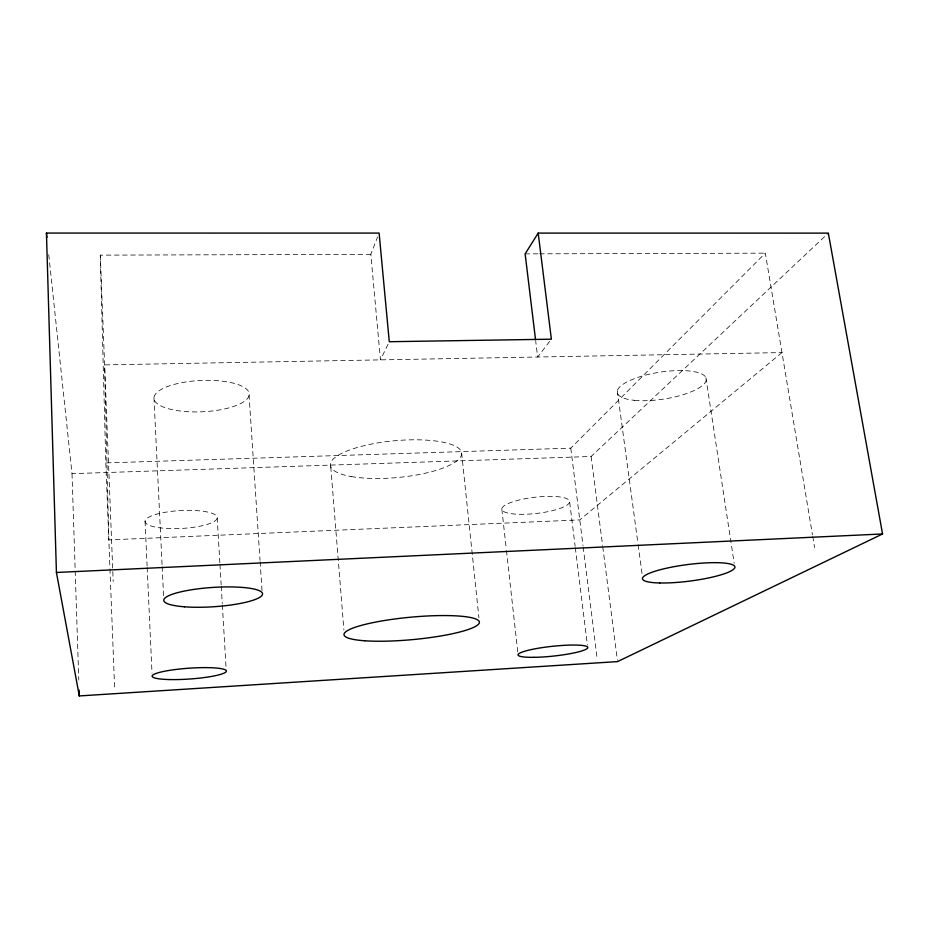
<?xml version="1.0" encoding="UTF-8"?>
<svg xmlns="http://www.w3.org/2000/svg" width="929" height="929" viewBox="0 0 929 929"><rect width="100%" height="100%" fill="white"/><g stroke="black" fill="none" stroke-linecap="round" stroke-linejoin="round"><path stroke-width="0.7" stroke-dasharray="4.64 3.48" d="M388.02 344.311L380.472 359.883L370.81 254.337L377.557 237.069M549.654 341.419L537.636 357.015L535.731 341.257M370.81 254.337L100.274 255.138L105.825 462.909L570.789 448.15L765.322 253.152L812.48 534.849M48.749 254.674L72.009 473.662L591.123 456.487L828.331 233.121M525.129 253.872L538.158 253.838M539.598 253.826L765.322 253.152M812.724 536.277L814.628 547.669M705.912 377.673L734.189 563.322M617.309 390.888L637.933 543.291M638.13 544.731L642.218 574.923M591.123 456.487L602.584 545.416M602.77 546.856L617.379 660.171M570.789 448.15L583.006 545.59M583.18 547.018L597.138 658.359M569.651 501.962A34.141 8.129 -6.6 0 1 517.616 514.236A34.141 8.129 -6.6 0 1 520.008 499.802A34.141 8.129 -6.6 0 1 569.651 501.962L575.144 546.298M575.318 547.727L587.372 644.981M501.846 509.08L506.293 549.085M506.456 550.514L517.743 651.949M461.632 452.946L478.934 617.762M330.759 466.95L343.904 629.955M249.077 395.522A47.693 15.665 -2.6 0 1 174.315 410.095A47.693 15.665 -2.6 0 1 181.41 382.748A47.693 15.665 -2.6 0 1 249.077 395.522L260.015 560.233M260.108 561.673L262.024 590.565M217.223 518.277A36.173 8.942 -3.1 0 1 161.112 527.962A36.173 8.942 -3.1 0 1 165.188 512.285A36.173 8.942 -3.1 0 1 217.223 518.277L219.871 563.079M219.964 564.518L221.148 584.759M221.241 586.199L222.263 603.536M222.345 604.988L226.026 667.127M153.959 397.705L162.099 565.273M162.169 566.713L163.643 597.057M145.052 521.169L147.107 566.04M147.177 567.48L152.019 673.142M100.274 255.138L113.199 581.496M105.825 462.909L109.912 567.364M109.959 568.803L114.662 688.807M72.009 473.662L78.779 680.063M781.963 352.579L579.777 519.903L108.832 539.888L104.617 364.888L781.963 352.579M351.104 476.507A65.947 18.452 -5.3 0 0 459.96 457.881A65.947 18.452 -5.3 0 0 376.86 443.063A65.947 18.452 -5.3 0 0 351.104 476.507M634.588 400.341A45.033 13.575 -8.8 0 0 705.901 381.273A45.033 13.575 -8.8 0 0 644.726 375.351A45.033 13.575 -8.8 0 0 634.588 400.341"/><path stroke-width="1.39" d="M538.193 233.098L551.373 339.19L389.274 341.721L379.113 233.086L46.45 233.063L56.425 572.473L79.302 695.937L617.564 661.599L882.55 533.966L828.331 233.121L538.193 233.098L525.129 253.872L535.557 339.828M56.425 572.473L882.55 533.966M46.45 233.063L46.914 237.383M79.104 690.166L79.302 695.937M364.818 640.778A68.014 11.253 -5.3 0 0 477.46 625.147A68.014 11.253 -5.3 0 0 392.746 619.26A68.014 11.253 -5.3 0 0 364.818 640.778M659.811 582.971A46.613 8.338 -7.3 0 0 734.398 568.42A46.613 8.338 -7.3 0 0 671.818 567.096A46.613 8.338 -7.3 0 0 659.811 582.971M184.511 606.811A49.492 9.662 -3.8 0 0 262.315 594.908A49.492 9.662 -3.8 0 0 192.617 589.601A49.492 9.662 -3.8 0 0 184.511 606.811M168.474 679.529A37.195 5.411 -4 0 0 226.281 671.458A37.195 5.411 -4 0 0 173.026 669.844A37.195 5.411 -4 0 0 168.474 679.529M533.92 657.326A35.047 4.912 -6.1 0 0 587.732 647.838A35.047 4.912 -6.1 0 0 537.113 648.442A35.047 4.912 -6.1 0 0 533.92 657.326"/></g></svg>
